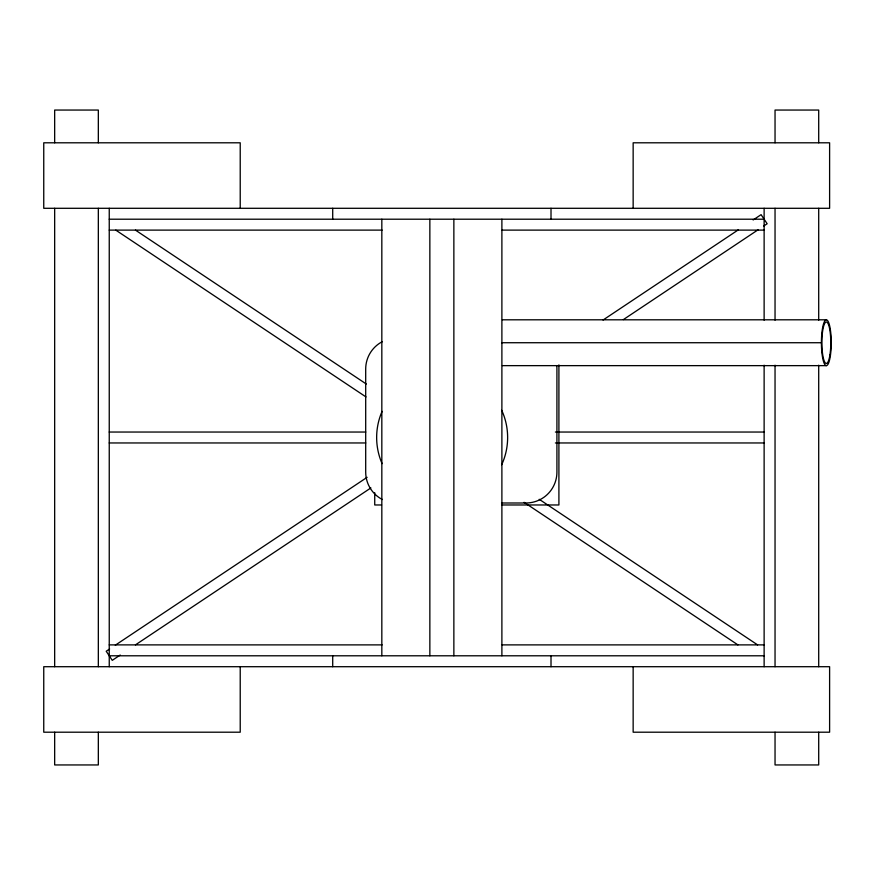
<?xml version="1.0" encoding="UTF-8"?>
<svg xmlns="http://www.w3.org/2000/svg" width="875" height="875" viewBox="0 0 875 875"><rect width="100%" height="100%" fill="white"/><g stroke="black" fill="none" stroke-linecap="round" stroke-linejoin="round"><path stroke-width="1.31" d="M109.627 648.977L106.214 651.252L112.263 660.341L120.225 655.036M115.303 645.192L367.128 477.312M603.061 320.02L738.358 229.819M753.145 219.964L761.097 214.659L767.156 223.748L763.744 226.023M135.45 644.886L370.891 487.922M623.383 319.594L758.056 229.808M109.244 219.209L764.127 219.209M109.244 230.114L382.113 230.114M502.173 230.114L764.127 230.114M502.414 319.802L826.328 319.802M501.605 342.727L821.406 342.727M502.414 365.641L826.328 365.641M109.244 432.042L365.739 432.042M555.384 432.042L764.127 432.042M109.244 442.958L365.739 442.958M555.384 442.958L764.127 442.958M501.517 502.994L526.05 502.994A30.877 30.877 0 0 0 556.916 472.117L556.916 369.042A30.877 30.877 0 0 0 556.795 366.275M381.555 504.973L374.73 504.973L374.73 492.734M501.605 504.973L558.906 504.973L558.906 364.897M109.244 644.886L382.113 644.886M502.173 644.886L764.127 644.886M109.244 655.791L764.127 655.791M135.45 230.114L366.341 384.048M539.219 499.297L757.597 644.886M115.773 230.114L365.991 396.933M524.092 502.327L737.92 644.886M818.705 142.8L818.705 110.053L775.042 110.053L775.042 142.8M818.705 208.294L818.705 320.163M818.705 365.192L818.705 666.706M818.705 732.2L818.705 764.947L775.042 764.947L775.042 732.2M775.042 208.294L775.042 320.163M775.042 365.192L775.042 666.706M764.127 208.294L764.127 320.163M764.127 365.192L764.127 666.706M633.15 208.294L633.15 142.8L829.609 142.8L829.609 208.294L43.75 208.294L43.75 142.8L240.22 142.8L240.22 208.294M633.15 666.706L633.15 732.2L829.609 732.2L829.609 666.706L43.75 666.706L43.75 732.2L240.22 732.2L240.22 666.706M551.009 208.294L551.009 219.209M551.009 655.791L551.009 666.706M501.889 219.209L501.889 655.791M453.862 219.209L453.862 655.791M429.855 219.209L429.855 655.791M381.828 219.209L381.828 655.791M332.708 208.294L332.708 219.209M332.708 655.791L332.708 666.706M109.244 208.294L109.244 666.706M98.328 142.8L98.328 110.053L54.666 110.053L54.666 142.8M98.328 208.294L98.328 666.706M98.328 732.2L98.328 764.947L54.666 764.947L54.666 732.2M54.666 208.294L54.666 666.706M501.714 410.298A65.494 65.494 0 0 1 501.714 464.702M382.091 463.641A65.494 65.494 0 0 1 382.091 411.359M382.386 341.622A30.877 30.877 0 0 0 365.695 369.042L365.695 472.117A30.877 30.877 0 0 0 382.386 499.538M830.353 355.928A22.925 4.922 -90 0 0 826.777 319.9A22.925 4.922 -90 0 0 821.866 352.352A22.925 4.922 -90 0 0 830.353 355.928M829.97 354.67A20.738 4.452 -90 0 0 826.733 322.066A20.738 4.452 -90 0 0 822.292 351.433A20.738 4.452 -90 0 0 829.97 354.67"/></g></svg>
